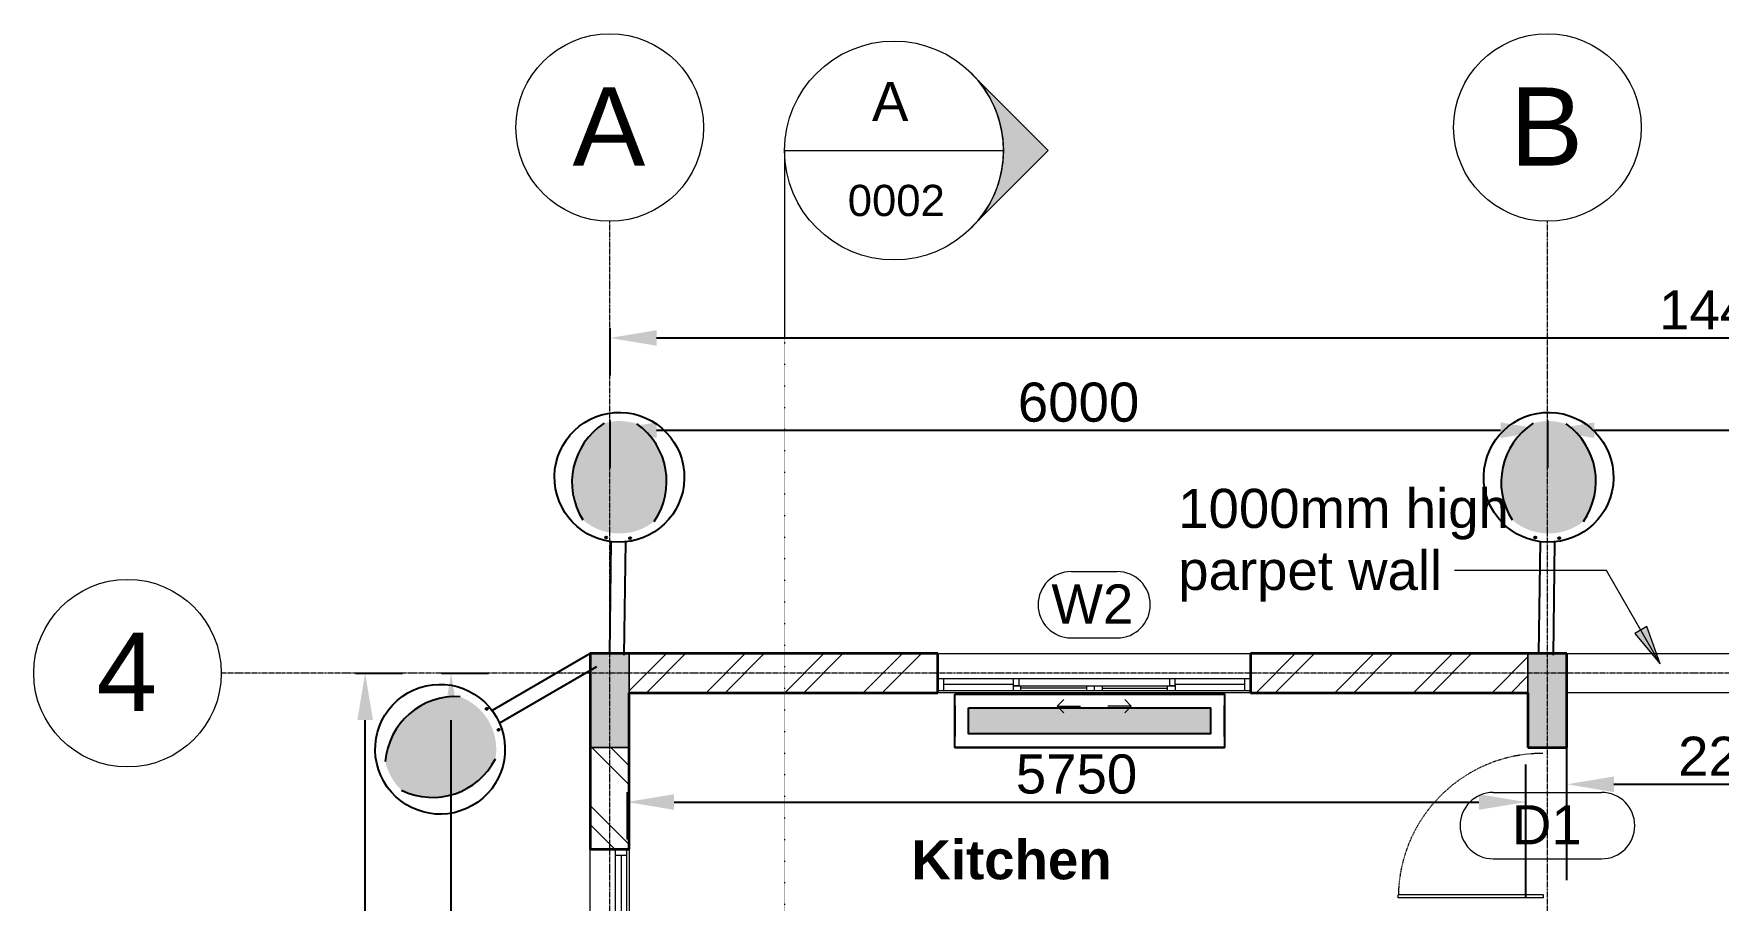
# Model space of a CAD drawing. Header units: millimetres. Extents: x -22696 to 333987, y -7117 to 2643871.
# Drawn here: x 30873 to 41652, y 10297 to 15841 of the extents above; entities that cross this region are included whole.
import ezdxf
from ezdxf.enums import TextEntityAlignment as Align

# ---------------------------------------------------------------- set-up
doc = ezdxf.new("R2010")
doc.units = ezdxf.units.MM
for name, pattern in [('Dash', [6.349999999999998, 3.174999999999999, -3.174999999999999]), ('Dot 2mm', [2, 0, -2]), ('Grid Line', [22.224999999999994, 12.7, -3.174999999999999, 3.174999999999999, -3.174999999999999])]:
    doc.linetypes.add(name, pattern=pattern)
for name, color, linetype, lineweight in [('A_Center_Line', 7, 'Continuous', 9), ('A_Col_Ele', 7, 'Continuous', 18), ('A_Col_Sec', 7, 'Continuous', 35), ('A_Dim1', 7, 'Continuous', 9), ('A_Door_Ele', 7, 'Continuous', 9), ('A_Door_tag', 7, 'Continuous', 9), ('A_SEC', 7, 'Continuous', 9), ('A_Text2_5', 7, 'Continuous', 9), ('A_Wall_Ele', 7, 'Continuous', 9), ('A_Wall_Plan', 7, 'Continuous', 35), ('A_Wall_Sec', 7, 'Continuous', 35), ('A_Window_Ele', 7, 'Continuous', 9), ('A_Window_Plan', 7, 'Continuous', 18), ('A_Window_tag', 7, 'Continuous', 9)]:
    doc.layers.add(name, color=color, linetype=linetype, lineweight=lineweight)
doc.layers.add('proposed-street-light', color=10, linetype='Continuous')
doc.layers.add('TMS122-2X28', color=241, linetype='Continuous')
doc.styles.add('Arial', font='arial.ttf', dxfattribs={"height": 250})
doc.styles.add('Arial_4', font='arial.ttf', dxfattribs={"height": 499.9999999999995})
doc.styles.add('Arial_5', font='arial.ttf', dxfattribs={"height": 199.9999999999998})
doc.styles.add('Arial_B', font='arialbd.ttf', dxfattribs={"height": 249.9999999999997})
doc.styles.add('RS', font='romans.shx')
doc.dimstyles.new('MM_Diagonal_-_2_5mm_Arial', dxfattribs={"dimscale": 304.8, "dimtxt": 255.0648499892426, "dimasz": 0.9842519685039368, "dimexe": 0.7874015748031494, "dimexo": 0.4921259842519684, "dimgap": 0.1640419947506562, "dimtad": 1, "dimdec": 0, "dimzin": 0, "dimdsep": 46, "dimtxsty": 'Arial', "dimsah": 1, "dimcen": 0.09, "dimazin": 0, "dimtfac": 1, "dimtdec": 4, "dimtix": 1, "dimtmove": 0, "dimatfit": 3, "dimfxl": 0, "dimtvp": 1, "dimtolj": 1, "dimtzin": 0, "dimarcsym": 0})

# ---------------------------------------------------------------- blocks, each defined once
blk = doc.blocks.new('MM_Single leaf Flush Door - D1-533154-01-First Floor')
at = {"layer": 'A_Door_Ele'}
for p, q in [((-461.9999999999592, 954.0803256798517), (-441.9999999999551, 954.0803256798517)), ((-461.9999999999563, 24.99999999999524), (-461.9999999999592, 954.0803256798517)), ((-441.9999999999522, 24.9999999999953), (-441.9999999999551, 954.0803256798517)), ((-461.9999999999563, 24.99999999999524), (-441.9999999999522, 24.9999999999953))]:
    blk.add_line(p, q, dxfattribs=at)
at = {"layer": 'A_Door_Ele', "color": 5, "linetype": 'Dash', "lineweight": 18}
blk.add_arc((-461.9999999999616, 29.999999999992), 923.99999999992, 3.180554681463517e-13, 88.75973475392802, dxfattribs=at)
blk = doc.blocks.new('MM_Aluminum Sliding window with top fix glass _3x1 Opening_ - W2-532318-01-First Floor')
at = {"layer": 'A_Window_Ele'}
for p, q in [((-237.5518420339657, 210.8266160090145), (-195.1254351627724, 253.2530228802073)), ((237.55184203395, 210.8266160090145), (195.1254351627572, 253.2530228802068)), ((-518.9999999999868, 110.0000000007802), (-961.9999999999701, 110.0000000007802)), ((-50.00000000000954, 110.0000000007802), (-469.0000000000066, 110.0000000007802)), ((-237.5518420339657, 210.8266160090145), (-195.1254351627731, 168.4002091378213)), ((-237.5518420339657, 210.8266160090145), (-87.55184203396581, 210.8266160090145)), ((468.9999999999908, 110.0000000007802), (49.99999999999371, 110.0000000007802)), ((237.55184203395, 210.8266160090145), (87.55184203394994, 210.8266160090145)), ((237.55184203395, 210.8266160090145), (195.1254351627574, 168.4002091378213)), ((961.999999999975, 110.0000000007802), (518.9999999999922, 110.0000000007802)), ((-961.9999999999701, 35.00000000076314), (-518.9999999999868, 35.00000000076314)), ((-480.9999999999752, 35.00000000076314), (480.9999999999538, 35.00000000076314)), ((518.9999999999574, 35.00000000076314), (961.999999999975, 35.00000000076314))]:
    blk.add_line(p, q, dxfattribs=at)
at = {"layer": 'A_Window_Plan'}
for p, q in [((-961.9999999999701, 110.0000000007802), (-1000.000000000008, 110.0000000007802)), ((-961.9999999999701, 35.00000000076314), (-961.9999999999701, 110.0000000007802)), ((-518.9999999999868, 78.75000000094266), (-518.9999999999868, 110.0000000007802)), ((-469.0000000000066, 110.0000000007802), (-518.9999999999868, 110.0000000007802)), ((-469.0000000000066, 110.0000000007802), (-469.0000000000066, 80.00000000096966)), ((-50.00000000000954, 80.00000000096966), (-50.00000000000954, 110.0000000007802)), ((49.99999999999371, 110.0000000007802), (-50.00000000000954, 110.0000000007802)), ((-7.918465882994496e-12, 80.00000000096966), (-7.918465882994496e-12, 110.0000000007802)), ((49.99999999999371, 80.00000000096966), (49.99999999999371, 110.0000000007802)), ((468.9999999999908, 110.0000000007802), (468.9999999999908, 80.00000000096966)), ((518.9999999999922, 110.0000000007802), (468.9999999999908, 110.0000000007802)), ((518.9999999999922, 80.00000000096966), (518.9999999999922, 110.0000000007802)), ((961.999999999975, 110.0000000007802), (961.999999999975, 35.00000000076314)), ((999.999999999992, 110.0000000007802), (961.999999999975, 110.0000000007802)), ((-1000.000000000008, 35.00000000076314), (-961.9999999999701, 35.00000000076314)), ((-961.9999999999701, 72.50000000078559), (-518.9999999999868, 72.50000000078559)), ((-469.0000000000066, 80.00000000096966), (-518.9999999999868, 80.00000000096966)), ((-480.9999999999752, 78.75000000094266), (-518.9999999999868, 78.75000000094266)), ((-518.9999999999868, 78.75000000094266), (-518.9999999999868, 35.00000000076314)), ((-518.9999999999868, 35.00000000076314), (-480.9999999999752, 35.00000000076314)), ((-480.9999999999752, 35.00000000076314), (-480.9999999999752, 78.75000000094266)), ((-50.00000000000954, 95.00000000093901), (-469.0000000000066, 95.00000000093901)), ((-50.00000000000954, 80.00000000096966), (-469.0000000000066, 80.00000000096966)), ((49.99999999999371, 80.00000000096966), (-50.00000000000954, 80.00000000096966)), ((49.99999999999371, 95.00000000092021), (468.9999999999908, 95.00000000092021)), ((468.9999999999908, 80.00000000096966), (49.99999999999371, 80.00000000096966)), ((518.9999999999922, 80.00000000096966), (468.9999999999908, 80.00000000096966)), ((518.9999999999574, 78.75000000094266), (480.9999999999538, 78.75000000094266)), ((480.9999999999538, 78.75000000094266), (480.9999999999538, 35.00000000076314)), ((480.9999999999538, 35.00000000076314), (518.9999999999574, 35.00000000076314)), ((518.9999999999574, 35.00000000076314), (518.9999999999574, 78.75000000094266)), ((518.9999999999574, 72.50000000083945), (961.999999999975, 72.50000000083945)), ((961.999999999975, 35.00000000076314), (999.9999999999923, 35.00000000076314))]:
    blk.add_line(p, q, dxfattribs=at)
blk = doc.blocks.new('Grid - MM_Grid Head - Circle-325942-01-First Floor')
at = {"layer": 'A_Center_Line'}
blk.add_circle((0, 0), 6.000000000000006, dxfattribs=at)
blk = doc.blocks.new('Section - Reference sheet-424616-01-First Floor')
at = {"layer": 'A_SEC'}
h = blk.add_hatch(color=256, dxfattribs=at)
edge = h.paths.add_edge_path()
edge.add_line((-6.999999999999987, 16.86057281313474), (-2.508206408900381, 12.36877922203515))
edge.add_arc((-6.999999999999988, 6.999999999999987), 6.999999999999996, 50.08243427365242, 129.9175657263482)
edge.add_line((-11.49179359109959, 12.36877922203515), (-6.999999999999987, 16.86057281313474))
for p, q in [((-11.93028640656737, 11.93028640656738), (-6.999999999999987, 16.86057281313474)), ((-6.999999999999987, 16.86057281313474), (-11.49179359109959, 12.36877922203515)), ((-2.069713593432601, 11.93028640656738), (-6.999999999999987, 16.86057281313474)), ((-2.508206408900381, 12.36877922203515), (-6.999999999999987, 16.86057281313474)), ((-7.000000000000025, -1.057487430955462e-14), (4.999999999999982, 1.965503085640139e-16))]:
    blk.add_line(p, q, dxfattribs=at)
blk.add_circle((-6.999999999999987, 6.999999999999989), 7.000000000000005, dxfattribs=at)
blk.add_arc((-6.999999999999988, 6.999999999999987), 6.999999999999996, 50.08243427365242, 129.9175657263482, dxfattribs=at)
blk = doc.blocks.new('DIMBLOCK29-01-First Floor')
at = {"layer": 'A_Dim1', "color": 0, "lineweight": -2}
for p, q in [((34558.99780517372, 13366.74063206182), (34558.99780517372, 13064.60859770584)), ((40558.99780517371, 13366.74063206181), (40558.99780517371, 13064.60859770584)), ((34858.99780517372, 13304.60859770584), (40258.99780517371, 13304.60859770584))]:
    blk.add_line(p, q, dxfattribs=at)
at = {"layer": 'A_Dim1', "color": 0}
for points in [[(34858.99780517372, 13354.60859770584), (34858.99780517372, 13254.60859770584), (34558.99780517372, 13304.60859770584)], [(40258.99780517371, 13354.60859770584), (40258.99780517371, 13254.60859770584), (40558.99780517371, 13304.60859770584)]]:
    blk.add_solid(points, dxfattribs=at)
at = {"layer": 'Defpoints', "color": 0}
for p in [(34558.99780517372, 13516.74063206182), (40558.99780517371, 13516.74063206181), (40558.99780517371, 13304.60859770584)]:
    blk.add_point(p, dxfattribs=at)
at = {"layer": 'A_Dim1', "color": 0, "insert": (37558.99780517371, 13482.25184463626), "char_height": 250, "width": 922.942349499536, "attachment_point": 5, "style": 'Arial'}
blk.add_mtext('\\A1;6000', dxfattribs=at)
blk = doc.blocks.new('DIMBLOCK30-01-First Floor')
at = {"layer": 'A_Dim1', "color": 0, "lineweight": -2}
for p, q in [((40558.99780517371, 13366.74063206181), (40558.99780517371, 13064.60859770584)), ((44758.99780517372, 13366.74063206181), (44758.99780517372, 13064.60859770584)), ((40858.99780517371, 13304.60859770584), (44458.99780517372, 13304.60859770584))]:
    blk.add_line(p, q, dxfattribs=at)
at = {"layer": 'A_Dim1', "color": 0}
for points in [[(40858.99780517371, 13354.60859770584), (40858.99780517371, 13254.60859770584), (40558.99780517371, 13304.60859770584)], [(44458.99780517372, 13354.60859770584), (44458.99780517372, 13254.60859770584), (44758.99780517372, 13304.60859770584)]]:
    blk.add_solid(points, dxfattribs=at)
at = {"layer": 'Defpoints', "color": 0}
for p in [(40558.99780517371, 13516.74063206181), (44758.99780517372, 13516.74063206181), (44758.99780517372, 13304.60859770584)]:
    blk.add_point(p, dxfattribs=at)
at = {"layer": 'A_Dim1', "color": 0, "insert": (42658.99780517371, 13482.25184463626), "char_height": 250, "width": 922.942349499536, "attachment_point": 5, "style": 'Arial'}
blk.add_mtext('\\A1;4200', dxfattribs=at)
blk = doc.blocks.new('DIMBLOCK32-01-First Floor')
at = {"layer": 'A_Dim1', "color": 0, "lineweight": -2}
for p, q in [((34558.99780517372, 13956.74063206183), (34558.99780517372, 13654.60859770584)), ((48958.99780517372, 13956.74063206181), (48958.99780517372, 13654.60859770584)), ((34858.99780517372, 13894.60859770584), (48658.99780517372, 13894.60859770584))]:
    blk.add_line(p, q, dxfattribs=at)
at = {"layer": 'A_Dim1', "color": 0}
for points in [[(34858.99780517372, 13944.60859770584), (34858.99780517372, 13844.60859770584), (34558.99780517372, 13894.60859770584)], [(48658.99780517372, 13944.60859770584), (48658.99780517372, 13844.60859770584), (48958.99780517372, 13894.60859770584)]]:
    blk.add_solid(points, dxfattribs=at)
at = {"layer": 'Defpoints', "color": 0}
for p in [(34558.99780517372, 14106.74063206183), (48958.99780517372, 14106.74063206181), (48958.99780517372, 13894.60859770584)]:
    blk.add_point(p, dxfattribs=at)
at = {"layer": 'A_Dim1', "color": 0, "insert": (41758.99780517372, 14072.25184463627), "char_height": 250, "width": 1153.67793687442, "attachment_point": 5, "style": 'Arial'}
blk.add_mtext('\\A1;14400', dxfattribs=at)
blk = doc.blocks.new('DIMBLOCK35-01-First Floor')
at = {"layer": 'A_Dim1', "color": 0, "lineweight": -2}
for p, q in [((33481.90702880903, 11750.00000000001), (33784.03906316503, 11750.00000000001)), ((33544.03906316503, 8049.999999999994), (33544.03906316503, 11450.00000000001)), ((33481.90702880903, 7749.999999999994), (33784.03906316503, 7749.999999999994))]:
    blk.add_line(p, q, dxfattribs=at)
at = {"layer": 'A_Dim1', "color": 0}
for points in [[(33494.03906316503, 11450.00000000001), (33594.03906316503, 11450.00000000001), (33544.03906316503, 11750.00000000001)], [(33494.03906316503, 8049.999999999994), (33594.03906316503, 8049.999999999994), (33544.03906316503, 7749.999999999994)]]:
    blk.add_solid(points, dxfattribs=at)
at = {"layer": 'Defpoints', "color": 0}
for p in [(33331.90702880903, 11750.00000000001), (33544.03906316503, 11750.00000000001), (33331.90702880903, 7749.999999999994)]:
    blk.add_point(p, dxfattribs=at)
at = {"layer": 'A_Dim1', "color": 0, "insert": (33366.3958162346, 9749.999999999989), "char_height": 250, "width": 922.942349499536, "attachment_point": 5, "rotation": 90, "style": 'Arial'}
blk.add_mtext('\\A1;4000', dxfattribs=at)
blk = doc.blocks.new('DIMBLOCK36-01-First Floor')
at = {"layer": 'A_Dim1', "color": 0, "lineweight": -2}
for p, q in [((32931.90702880903, 11750.00000000001), (33234.03906316503, 11750.00000000001)), ((32994.03906316503, 299.9999999999892), (32994.03906316503, 11450.00000000001)), ((32931.90702880903, -1.080454945323878e-11), (33234.03906316503, -1.07559629164747e-11))]:
    blk.add_line(p, q, dxfattribs=at)
at = {"layer": 'A_Dim1', "color": 0}
for points in [[(32944.03906316503, 11450.00000000001), (33044.03906316503, 11450.00000000001), (32994.03906316503, 11750.00000000001)], [(32944.03906316503, 299.9999999999892), (33044.03906316503, 299.9999999999892), (32994.03906316503, -1.079455786006694e-11)]]:
    blk.add_solid(points, dxfattribs=at)
at = {"layer": 'Defpoints', "color": 0}
for p in [(32781.90702880903, 11750.00000000001), (32994.03906316503, 11750.00000000001), (32781.90702880903, -1.082867129298393e-11)]:
    blk.add_point(p, dxfattribs=at)
at = {"layer": 'A_Dim1', "color": 0, "insert": (32816.3958162346, 5874.999999999987), "char_height": 250, "width": 1153.67793687442, "attachment_point": 5, "rotation": 90, "style": 'Arial'}
blk.add_mtext('\\A1;11750', dxfattribs=at)
blk = doc.blocks.new('DIMBLOCK41-01-First Floor')
at = {"layer": 'A_Dim1', "color": 0, "lineweight": -2}
for p, q in [((40683.99780517373, 10424.99999999999), (40683.99780517373, 11279.47544644449)), ((40983.99780517373, 11039.47544644449), (42583.99780517373, 11039.47544644449)), ((42883.99780517373, 11101.60748080045), (42883.99780517373, 10799.47544644449))]:
    blk.add_line(p, q, dxfattribs=at)
at = {"layer": 'A_Dim1', "color": 0}
for points in [[(40983.99780517373, 11089.47544644449), (40983.99780517373, 10989.47544644449), (40683.99780517373, 11039.47544644449)], [(42583.99780517373, 11089.47544644449), (42583.99780517373, 10989.47544644449), (42883.99780517373, 11039.47544644449)]]:
    blk.add_solid(points, dxfattribs=at)
at = {"layer": 'Defpoints', "color": 0}
for p in [(42883.99780517373, 11251.60748080045), (42883.99780517373, 11039.47544644449), (40683.99780517373, 10274.99999999999)]:
    blk.add_point(p, dxfattribs=at)
at = {"layer": 'A_Dim1', "color": 0, "insert": (41783.99780517373, 11217.11869337491), "char_height": 250, "width": 922.942349499536, "attachment_point": 5, "style": 'Arial'}
blk.add_mtext('\\A1;2200', dxfattribs=at)
blk = doc.blocks.new('DIMBLOCK42-01-First Floor')
at = {"layer": 'A_Dim1', "color": 0, "lineweight": -2}
for p, q in [((40420.95739170465, 10311.32705226588), (40420.95739170465, 11165.80249871038)), ((34670.95739170465, 10987.93453306635), (34670.95739170465, 10685.80249871038)), ((34970.95739170465, 10925.80249871038), (40120.95739170465, 10925.80249871038))]:
    blk.add_line(p, q, dxfattribs=at)
at = {"layer": 'A_Dim1', "color": 0}
for points in [[(34970.95739170465, 10975.80249871038), (34970.95739170465, 10875.80249871038), (34670.95739170465, 10925.80249871038)], [(40120.95739170465, 10975.80249871038), (40120.95739170465, 10875.80249871038), (40420.95739170465, 10925.80249871038)]]:
    blk.add_solid(points, dxfattribs=at)
at = {"layer": 'Defpoints', "color": 0}
for p in [(34670.95739170465, 11137.93453306635), (40420.95739170465, 10925.80249871038), (40420.95739170465, 10161.32705226588)]:
    blk.add_point(p, dxfattribs=at)
at = {"layer": 'A_Dim1', "color": 0, "insert": (37545.95739170465, 11103.44574564081), "char_height": 250, "width": 922.942349499536, "attachment_point": 5, "style": 'Arial'}
blk.add_mtext('\\A1;5750', dxfattribs=at)
blk = doc.blocks.new('MM_Standard Door Tag _D2EE_ - Door Tag-521369-01-First Floor')
at = {"layer": 'A_Door_tag'}
for p, q in [((-3.466100000000003, 2.124999999999979), (3.466100000000004, 2.124999999999979)), ((-3.466100000000017, -2.124999999999991), (3.466100000000017, -2.124999999999991))]:
    blk.add_line(p, q, dxfattribs=at)
for centre, radius, start, end in [((-3.466100000000003, -8.899925903383851e-15), 2.124999999999983, 89.99999999999994, 269.9999999999992), ((3.466100000000003, -2.211851879032712e-14), 2.124999999999988, 270.0000000000001, 90.00000000000006)]:
    blk.add_arc(centre, radius, start, end, dxfattribs=at)
blk = doc.blocks.new('Mott Window Tag - Window Tag-512810-01-First Floor')
at = {"layer": 'A_Window_tag'}
for p, q in [((-1.466100000000003, 2.124999999999979), (1.466100000000003, 2.124999999999979)), ((-1.466100000000016, -2.124999999999991), (1.466100000000017, -2.124999999999991))]:
    blk.add_line(p, q, dxfattribs=at)
for centre, radius, start, end in [((-1.466100000000003, -1.524485048911662e-14), 2.124999999999984, 89.99999999999994, 269.9999999999992), ((1.466100000000003, -1.524485048911662e-14), 2.124999999999988, 270.0000000000001, 90.00000000000006)]:
    blk.add_arc(centre, radius, start, end, dxfattribs=at)
blk = doc.blocks.new('wergfewrte')
at = {"layer": 'proposed-street-light'}
h = blk.add_hatch(color=256, dxfattribs=at)
edge = h.paths.add_edge_path()
edge.add_ellipse((744.6505581538695, -2720.972479568092), major_axis=(-817.5526004762714, -16.26562399387218), ratio=0.9999999995802205, start_angle=230.5684778519763, end_angle=309.4314258332143, ccw=False)
edge.add_ellipse((408.115879249257, -2661.235863572394), major_axis=(-1024.421226715624, -20.38145135913046), ratio=0.9999999995802227, start_angle=124.11348209632041, end_angle=213.476050078199, ccw=False)
edge.add_ellipse((744.6505581936472, -2720.972479709437), major_axis=(-817.5526280481931, -16.2642397328104), ratio=0.99999999958023, start_angle=72.97893843803212, end_angle=107.0211592710103, ccw=False)
edge.add_ellipse((1078.543003396371, -2647.897939297358), major_axis=(-1024.421221689923, -20.38170447501187), ratio=0.9999999995802207, start_angle=326.523831510296, end_angle=415.88639949217463, ccw=False)
at = {"layer": 'proposed-street-light', "lineweight": -2}
for p, q in [((568.2667912919169, -136.6128144366921), (613.4573147737101, -1785.416293405937)), ((779.7397242793013, -150.1134881319849), (824.4017580732616, -1779.634713053028))]:
    blk.add_line(p, q, dxfattribs=at)
at = {"layer": 'proposed-street-light'}
for centre, major_axis, ratio, start_param, end_param in [((744.6505581209021, -2720.972479769185), (-944.5231238408203, -18.7913334046682), 0.9999999995802233, 3.141592271975314, 9.4247775791549), ((1078.543003300954, -2647.897939293847), (-1024.421234242897, -20.38106600005183), 0.9999999995802249, -0.5842687379932723, 0.9754023013502278), ((408.1158793067625, -2661.235863528462), (-1024.421195652406, -20.38300559627655), 0.9999999995802185, 2.166187391581676, 3.725858430925182)]:
    blk.add_ellipse(centre, major_axis=major_axis, ratio=ratio, start_param=start_param, end_param=end_param, dxfattribs=at)
at = {"layer": 'proposed-street-light', "lineweight": -2}
for centre, major_axis, ratio, start_param, end_param in [((553.2583152706757, -1843.144857099163), (-14.75943907472072, -0.2922802564339084), 0.9999999995801117, 3.141684346281179, 9.424869653460766), ((902.2797338656565, -1837.283669166905), (-14.75949561951603, -0.2894107912182443), 0.9999999995803581, 3.14187876150907, 9.425064068688656)]:
    blk.add_ellipse(centre, major_axis=major_axis, ratio=ratio, start_param=start_param, end_param=end_param, dxfattribs=at)
blk = doc.blocks.new('2X36W-MO')
at = {"layer": 'TMS122-2X28', "linetype": 'ByBlock', "lineweight": -2}
h = blk.add_hatch(dxfattribs=at)
h.set_pattern_fill('ANGLE', color=256, style=0)
h.set_pattern_definition([(0, (0, 0), (0, 6.985), [5.08, -1.905]), (90, (0, 0), (-6.985, 4.277078946022131e-16), [5.08, -1.905])])
h.paths.add_polyline_path([(525, 56), (-525, 56), (-525, -56), (525, -56)])
for p, q in [((585, 116), (-585, 116)), ((585, 116), (-585, 116)), ((-585, 116), (585, 116)), ((-585, 67.50000005960464), (-585, -67.50000005960464)), ((-585, 67.50000005960464), (-585, -67.50000005960464)), ((-585, -67.50000005960464), (-585, 67.50000005960464)), ((-585, 67.50000005960464), (-585, 67.50000005960464)), ((-585, 67.50000005960464), (-585, 67.50000005960464)), ((585, -67.50000005960464), (585, 67.50000005960464)), ((585, 67.50000005960464), (585, 67.50000005960464)), ((585, -67.50000005960464), (585, 67.50000005960464)), ((585, 67.50000005960464), (585, 67.50000005960464)), ((585, 67.50000005960464), (585, -67.50000005960464)), ((-585, -67.50000005960464), (-585, -67.50000005960464)), ((-585, -67.50000005960464), (-585, -67.50000005960464)), ((585, -67.50000005960464), (585, -67.50000005960464)), ((585, -67.50000005960464), (585, -67.50000005960464)), ((-585, -116), (585, -116)), ((585, -116), (-585, -116)), ((-585, -116), (585, -116))]:
    blk.add_line(p, q, dxfattribs=at)
for points in [[(-585, 116), (585, 116), (585, -116), (-585, -116)], [(-525, 56), (525, 56), (525, -56), (-525, -56)]]:
    blk.add_lwpolyline(points, close=True, dxfattribs=at)
at = {"layer": 'TMS122-2X28', "linetype": 'ByBlock', "lineweight": -2, "style": 'RS'}
blk.add_attdef('FIX.NO', text='', height=150, dxfattribs=at).set_placement((-50.89716581394896, -253.1082636864885), align=Align.MIDDLE_CENTER)

msp = doc.modelspace()

# ---------------------------------------------------------------- hatches: boundary and pattern name
at = {"layer": 'A_Col_Ele'}
for points in [[(34683.99780517373, 11275.00000000003), (34683.99780517373, 11875.00000000002), (34433.99780517373, 11875.00000000002), (34433.99780517373, 11275.00000000003)], [(40683.99780517373, 11275.00000000003), (40683.99780517373, 11875.00000000002), (40433.99780517373, 11875.00000000002), (40433.99780517373, 11275.00000000003)]]:
    msp.add_hatch(color=9, dxfattribs=at).paths.add_polyline_path(points)
at = {"layer": 'A_Text2_5'}
msp.add_hatch(color=256, dxfattribs=at).paths.add_polyline_path([(41280.45113397858, 11810.00444685278), (41194.2890148313, 12048.79156853632), (41117.81522084208, 12004.92176269751)])
at = {"layer": 'A_Wall_Plan', "lineweight": 9}
h = msp.add_hatch(dxfattribs=at)
h.set_pattern_fill('FP_4', color=8, angle=-315.0000000000001, style=0, pattern_type=2)
h.set_pattern_definition([(225, (37558.99731930702, 11874.9999623957), (251.4471713899361, -251.4471713899365), []), (225, (37558.9980264138, 11494.00022209067), (251.4471713899361, -251.4471713899365), [])])
h.paths.add_polyline_path([(34683.99780517373, 11625.00000000002), (36658.99780517373, 11625.00000000002), (36658.99780517373, 11875.00000000002), (34683.99780517373, 11875.00000000002)])
h.paths.add_polyline_path([(40433.99780517373, 11625.00000000002), (40433.99780517373, 11875.00000000002), (38658.99780517373, 11875.00000000002), (38658.99780517373, 11625.00000000002)])
h = msp.add_hatch(dxfattribs=at)
h.set_pattern_fill('FP_3', color=8, angle=44.99999999999995, style=0, pattern_type=2)
h.set_pattern_definition([(314.9999999999999, (34433.9975897159, 5875.000227022336), (251.4471713899365, 251.4471713899361), []), (314.9999999999999, (34814.99803712771, 5875.000227022336), (251.4471713899365, 251.4471713899361), [])])
h.paths.add_polyline_path([(34683.99780517371, 475.0000000000047), (34683.99780517371, 1020.000000000002), (34433.99780517371, 1020.000000000002), (34433.99780517371, 475.0000000000047)])
h.paths.add_polyline_path([(34683.99780517371, 3020.000000000006), (34683.99780517371, 3624.99999999999), (34433.99780517372, 3624.99999999999), (34433.99780517371, 3020.000000000006)])
h.paths.add_polyline_path([(34683.99780517371, 3874.999999999994), (34683.99780517372, 7624.999999999999), (34433.99780517373, 7624.999999999999), (34433.99780517372, 3874.999999999994)])
h.paths.add_polyline_path([(34683.99780517372, 7875.000000000003), (34683.99780517372, 8625.000000000015), (34433.99780517373, 8625.000000000015), (34433.99780517373, 7875.000000000003)])
h.paths.add_polyline_path([(34683.99780517373, 10625.00000000001), (34683.99780517373, 11275.00000000003), (34433.99780517373, 11275.00000000003), (34433.99780517373, 10625.00000000001)])

# ---------------------------------------------------------------- linework, layer by layer
at = {"layer": 'A_Center_Line', "color": 8, "linetype": 'Grid Line'}
for p, q in [((34558.9978051737, -1218.223280841549), (34558.99780517372, 14641.05750024892)), ((40558.99780517369, -1218.223280841567), (40558.99780517372, 14641.05750024891)), ((50527.67725345709, 11750), (32073.06789107656, 11750))]:
    msp.add_line(p, q, dxfattribs=at)
at = {"layer": 'A_Col_Ele', "color": 7}
for p, q in [((34683.99780517373, 11625), (34683.99780517373, 11875)), ((40433.99780517373, 11875), (40433.99780517373, 11625)), ((34433.99780517373, 11275), (34683.99780517373, 11275))]:
    msp.add_line(p, q, dxfattribs=at)
at = {"layer": 'A_Col_Sec'}
for p, q in [((34683.99780517373, 11875), (34433.99780517373, 11875)), ((34433.99780517373, 11875), (34433.99780517373, 11275)), ((40683.99780517373, 11875), (40433.99780517373, 11875)), ((40683.99780517373, 11275), (40683.99780517373, 11875)), ((34683.99780517373, 11275), (34683.99780517373, 11625)), ((40433.99780517373, 11625), (40433.99780517373, 11275)), ((40433.99780517373, 11275), (40683.99780517373, 11275))]:
    msp.add_line(p, q, dxfattribs=at)
at = {"layer": 'A_SEC'}
msp.add_line((35678.13350974347, 15093.76353418452), (37078.13350974347, 15093.76353418452), dxfattribs=at)
at = {"layer": 'A_SEC', "linetype": 'Dot 2mm'}
msp.add_line((35678.13350974347, 14393.76353418453), (35678.13350974347, -1664.936107322068), dxfattribs=at)
at = {"layer": 'A_Text2_5'}
for p, q in [((40505.60519278195, 12407.52944965066), (39963.48019278195, 12407.52944965066)), ((40937.67611930794, 12407.52944965066), (40505.60519278195, 12407.52944965066)), ((41280.45113397858, 11810.00444685278), (40937.67611930794, 12407.52944965066)), ((41194.2890148313, 12048.79156853632), (41117.81522084208, 12004.92176269751)), ((41117.81522084208, 12004.92176269751), (41280.45113397858, 11810.00444685278)), ((41280.45113397858, 11810.00444685278), (41194.2890148313, 12048.79156853632))]:
    msp.add_line(p, q, dxfattribs=at)
at = {"layer": 'A_Wall_Ele', "color": 7}
for p, q in [((34683.99780517373, 11875), (34683.99780517373, 11625)), ((36658.99780517373, 11875), (38658.99780517373, 11875)), ((40433.99780517373, 11625), (40433.99780517373, 11875)), ((40683.99780517373, 11875), (42883.99780517373, 11874.99999999999)), ((38658.99780517373, 11625), (36658.99780517373, 11625)), ((42883.99780517373, 11624.99999999999), (40683.99780517373, 11625)), ((34683.99780517373, 11275), (34433.99780517373, 11275)), ((34433.99780517373, 8625), (34433.99780517373, 10625)), ((34683.99780517373, 10625), (34683.99780517373, 8625))]:
    msp.add_line(p, q, dxfattribs=at)
at = {"layer": 'A_Wall_Sec'}
for p, q in [((36658.99780517373, 11875), (34683.99780517373, 11875)), ((36658.99780517373, 11625), (36658.99780517373, 11875)), ((40433.99780517373, 11875), (38658.99780517373, 11875)), ((38658.99780517373, 11875), (38658.99780517373, 11625)), ((34683.99780517373, 11625), (36658.99780517373, 11625)), ((38658.99780517373, 11625), (40433.99780517373, 11625)), ((34433.99780517373, 11275), (34433.99780517373, 10625)), ((34683.99780517373, 10625), (34683.99780517373, 11275)), ((34433.99780517373, 10625), (34683.99780517373, 10625))]:
    msp.add_line(p, q, dxfattribs=at)

# ---------------------------------------------------------------- block references
for p, xscale, yscale, zscale, rotation in [((34898.74173353777, 11794.97905746804), 0.4395655328734017, 0.4395655328734017, 0.4395655328734017, 177.6436212439549), ((40844.60445768834, 11794.97905746804), 0.4395655328734017, 0.4395655328734017, 0.4395655328734017, 177.6436212439549), ((34367.20221276917, 12123.07191874436), 0.4395655328734018, 0.4395655328734018, 0.4395655328734018, 298.5875376782678)]:
    msp.add_blockref('wergfewrte', p, dxfattribs=dict(xscale=xscale, yscale=yscale, zscale=zscale, rotation=rotation))
at = {"layer": 'A_Center_Line', "xscale": 99.99999999999993, "yscale": 99.99999999999993, "zscale": 99.99999999999993}
for p in [(34558.99780517371, 15241.05750024891), (40558.99780517371, 15241.0575002489)]:
    msp.add_blockref('Grid - MM_Grid Head - Circle-325942-01-First Floor', p, dxfattribs=at)
at = {"layer": 'A_Center_Line', "xscale": 99.99999999999993, "yscale": 99.99999999999993, "zscale": 99.99999999999993, "rotation": 90}
msp.add_blockref('Grid - MM_Grid Head - Circle-325942-01-First Floor', (31473.06789107656, 11749.99999999999), dxfattribs=at)
at = {"layer": 'A_Door_Ele', "rotation": 89.99999999999991}
msp.add_blockref('MM_Single leaf Flush Door - D1-533154-01-First Floor', (40558.99780517373, 10775), dxfattribs=at)
at = {"layer": 'A_Door_tag', "xscale": 99.99999999999993, "yscale": 99.99999999999993, "zscale": 99.99999999999993}
msp.add_blockref('MM_Standard Door Tag _D2EE_ - Door Tag-521369-01-First Floor', (40558.99780517373, 10774.99999999999), dxfattribs=at)
at = {"layer": 'A_SEC', "xscale": 99.99999999999993, "yscale": 99.99999999999993, "zscale": 99.99999999999993, "rotation": 269.9999999999996}
msp.add_blockref('Section - Reference sheet-424616-01-First Floor', (35678.13350974347, 14393.76353418452), dxfattribs=at)
at = {"layer": 'A_Window_Ele'}
for p, rotation in [((37658.99780517372, 11750), 180), ((34558.99780517371, 9624.99999999999), 269.9999999999999)]:
    msp.add_blockref('MM_Aluminum Sliding window with top fix glass _3x1 Opening_ - W2-532318-01-First Floor', p, dxfattribs=dict(at, rotation=rotation))
at = {"layer": 'A_Window_tag', "xscale": 99.99999999999993, "yscale": 99.99999999999993, "zscale": 99.99999999999993}
msp.add_blockref('Mott Window Tag - Window Tag-512810-01-First Floor', (37658.99780517372, 12187.74171568137), dxfattribs=at)
at = {"layer": 'TMS122-2X28', "xscale": 1.475156507751813, "yscale": 1.475156507751813, "zscale": 1.475156507751813}
msp.add_blockref('2X36W-MO', (37629.72250656039, 11444.86317386571), dxfattribs=at)

# ---------------------------------------------------------------- texts
at = {"layer": 'A_Center_Line', "char_height": 499.9999999999995, "attachment_point": 1, "style": 'Arial_4'}
for s, insert, width in [('A', (34320.87573565677, 15496.97798234134), 569.1981249999994), ('B', (40320.87573565676, 15496.97798234133), 569.1981249999994), ('4', (31274.14740898414, 12008.37793048304), 481.0124999999995)]:
    msp.add_mtext(s, dxfattribs=dict(at, insert=insert, width=width))
at = {"layer": 'A_Door_tag', "insert": (40332.19063433145, 10905.57090094043), "char_height": 249.9999999999997, "width": 537.1306249999994, "attachment_point": 1, "style": 'Arial'}
msp.add_mtext('D1', dxfattribs=at)
at = {"layer": 'A_SEC', "attachment_point": 1}
for s, insert, char_height, width, style in [('A', (36237.0005674101, 15533.08748270449), 249.9999999999997, 280.5906249999997, 'Arial'), ('0002', (36081.8755674101, 14874.40776263013), 199.9999999999998, 769.6199999999992, 'Arial_5')]:
    msp.add_mtext(s, dxfattribs=dict(at, insert=insert, char_height=char_height, width=width, style=style))
at = {"layer": 'A_Text2_5', "attachment_point": 1}
for s, insert, char_height, width, style in [('1000mm high ', (38196.60519278195, 12929.40444965066), 250, 2669.619375, 'Arial'), ('parpet wall', (38196.60519278195, 12532.52944965066), 250, 2020.2525, 'Arial'), ('Kitchen', (36489.80962157057, 10681.44523215986), 249.9999999999997, 1547.256874999998, 'Arial_B')]:
    msp.add_mtext(s, dxfattribs=dict(at, insert=insert, char_height=char_height, width=width, style=style))
at = {"layer": 'A_Window_tag', "insert": (37385.07078660396, 12317.84950967231), "char_height": 249.9999999999997, "width": 649.3668749999994, "attachment_point": 1, "style": 'Arial'}
msp.add_mtext('W2', dxfattribs=at)

# ---------------------------------------------------------------- dimensions: what is measured, and where the dimension line sits
at = {"layer": 'A_Dim1'}
for base, p1, p2, override, picture, middle in [((48958.99780517372, 13894.60859770584), (34558.99780517372, 14106.74063206183), (48958.99780517372, 14106.74063206181), {"dimpost": '<>', "dimfxl": 14400}, 'DIMBLOCK32-01-First Floor', (41758.99780517372, 14072.25184463627)), ((40558.99780517371, 13304.60859770584), (34558.99780517372, 13516.74063206182), (40558.99780517371, 13516.74063206181), {"dimpost": '<>', "dimfxl": 5999.999999999993}, 'DIMBLOCK29-01-First Floor', (37558.99780517371, 13482.25184463626)), ((44758.99780517372, 13304.60859770584), (40558.99780517371, 13516.74063206181), (44758.99780517372, 13516.74063206181), {"dimpost": '<>', "dimfxl": 4200.000000000007}, 'DIMBLOCK30-01-First Floor', (42658.99780517371, 13482.25184463626)), ((42883.99780517373, 11039.47544644449), (40683.99780517373, 10274.99999999999), (42883.99780517373, 11251.60748080045), {"dimpost": '<>', "dimfxl": 2407.023508725129}, 'DIMBLOCK41-01-First Floor', (41783.99780517373, 11217.11869337491)), ((40420.95739170465, 10925.80249871038), (34670.95739170465, 11137.93453306635), (40420.95739170465, 10161.32705226588), {"dimpost": '<>', "dimfxl": 5832.346197848293}, 'DIMBLOCK42-01-First Floor', (37545.95739170465, 11103.44574564081))]:
    dim = msp.add_linear_dim(base=base, p1=p1, p2=p2, dimstyle='MM_Diagonal_-_2_5mm_Arial', override=override, dxfattribs=at)
    dim.commit()
    dim.dimension.update_dxf_attribs({"geometry": picture, "text_midpoint": middle})
for base, p1, p2, override, picture, middle in [((32994.03906316503, 11750.00000000001), (32781.90702880902, -1.082867129298393e-11), (32781.90702880902, 11750), {"dimpost": '<>', "dimfxl": 11750.00000000001}, 'DIMBLOCK36-01-First Floor', (32816.3958162346, 5874.999999999987)), ((33544.03906316503, 11750.00000000001), (33331.90702880902, 7749.99999999999), (33331.90702880902, 11750), {"dimpost": '<>', "dimfxl": 4000.000000000012}, 'DIMBLOCK35-01-First Floor', (33366.3958162346, 9749.999999999989))]:
    dim = msp.add_linear_dim(base=base, p1=p1, p2=p2, angle=89.99999999999991, dimstyle='MM_Diagonal_-_2_5mm_Arial', override=override, dxfattribs=at)
    dim.commit()
    dim.dimension.update_dxf_attribs({"geometry": picture, "text_midpoint": middle})

doc.saveas('drawing.dxf')
